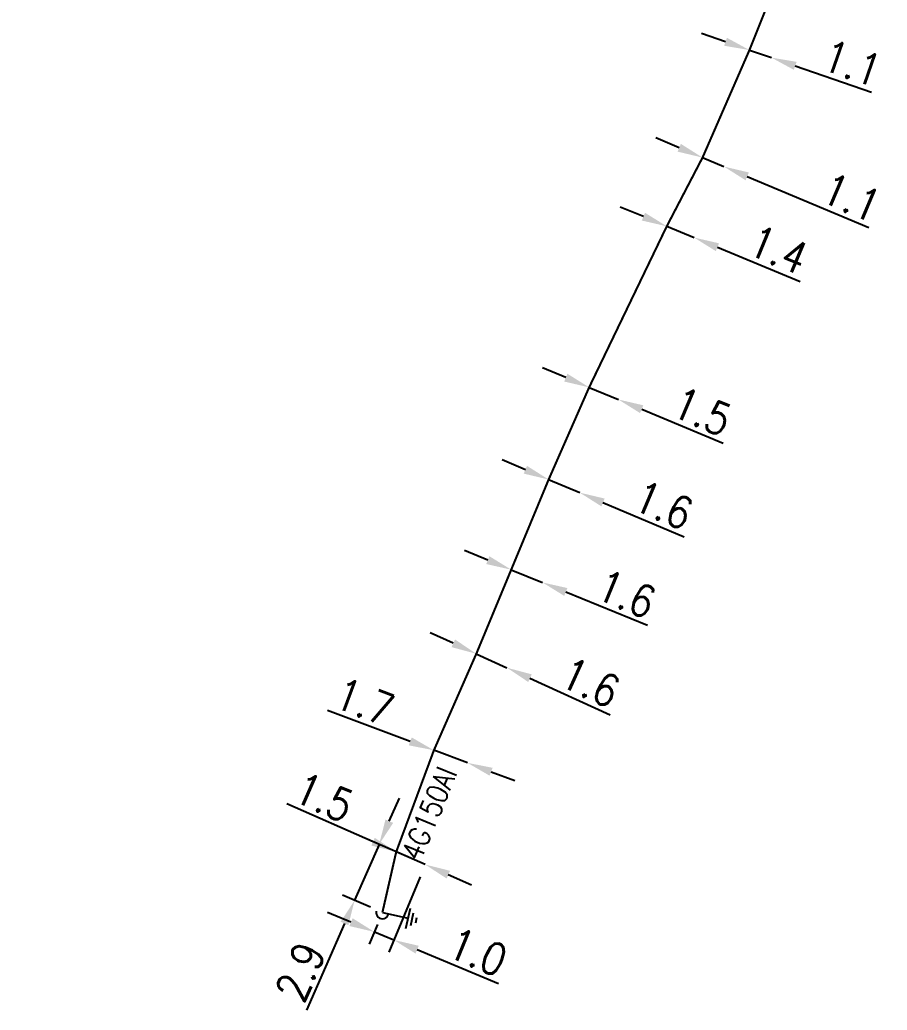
# Model space of a CAD drawing. Header units: millimetres. Extents: x 80993 to 81985, y 144000 to 145002.
# Drawn here: x 81230.29 to 81271.46, y 144470.56 to 144517.59 of the extents above; entities that cross this region are included whole.
import ezdxf
from ezdxf.enums import TextEntityAlignment as Align

# ---------------------------------------------------------------- set-up
doc = ezdxf.new("R2010")
doc.units = ezdxf.units.MM
doc.header["$PDMODE"] = 34
doc.linetypes.add('B_ST_AL', pattern=[2000, 1000, 1000])
doc.layers.get('0').update_dxf_attribs({"linetype": 'CONTINUOUS'})
doc.layers.get('Defpoints').update_dxf_attribs({"linetype": 'CONTINUOUS'})
for name, color, linetype in [('B_100', 3, 'CONTINUOUS'), ('B_300', 7, 'CONTINUOUS'), ('B_310', 7, 'CONTINUOUS')]:
    doc.layers.add(name, color=color, linetype=linetype)
doc.styles.add('M_ROMANS', font='ROMANS.shx', dxfattribs={"width": 0.75})
doc.styles.get("Standard").update_dxf_attribs({"font": 'romans.shx', "width": 0.85})
doc.dimstyles.get("Standard").update_dxf_attribs({"dimtxt": 1.5, "dimasz": 1.2, "dimexe": 0.625, "dimexo": 0.625, "dimgap": 0.25, "dimtad": 1, "dimdec": 1, "dimzin": 0, "dimdsep": 46, "dimtxsty": 'Standard', "dimcen": -0.5, "dimadec": 0, "dimazin": 0, "dimtfac": 1, "dimtdec": 1, "dimtmove": 0, "dimatfit": 3, "dimfxl": 0, "dimtolj": 1, "dimtzin": 0, "dimarcsym": 0})

# ---------------------------------------------------------------- blocks, each defined once
blk = doc.blocks.new('*D752')
at = {"layer": 'B_100', "color": 0, "linetype": 'Continuous', "lineweight": -2, "transparency": 16777216}
for p, q in [((81247.058, 144478.559), (81242.958, 144480.355)), ((81249.531, 144477.475), (81248.157, 144478.077)), ((81250.63, 144476.994), (81251.729, 144476.512))]:
    blk.add_line(p, q, dxfattribs=at)
at = {"layer": 'B_100', "color": 0, "linetype": 'Continuous', "transparency": 16777216}
for points in [[(81247.138, 144478.742), (81246.977, 144478.375), (81248.157, 144478.077)], [(81250.71, 144477.177), (81250.55, 144476.81), (81249.531, 144477.475)]]:
    blk.add_solid(points, dxfattribs=at)
at = {"layer": 'Defpoints', "color": 0, "linetype": 'Continuous', "transparency": 16777216}
for p in [(81248.157, 144478.077), (81249.531, 144477.475), (81249.531, 144477.475)]:
    blk.add_point(p, dxfattribs=at)
at = {"layer": 'B_100', "color": 0, "linetype": 'Continuous', "transparency": 16777216, "insert": (81244.728, 144480.671), "char_height": 1.5, "attachment_point": 5, "rotation": 336.3409}
blk.add_mtext('\\A1;1.5', dxfattribs=at)
blk = doc.blocks.new('*D753')
at = {"layer": 'B_310', "color": 0, "linetype": 'Continuous', "lineweight": -2, "transparency": 16777216}
for p, q in [((81247.829, 144479.531), (81248.31, 144480.63)), ((81247.347, 144478.432), (81246.183, 144475.776)), ((81248.958, 144477.726), (81246.775, 144478.683)), ((81246.929, 144475.449), (81245.611, 144476.026)), ((81245.702, 144474.676), (81243.898, 144470.558))]:
    blk.add_line(p, q, dxfattribs=at)
at = {"layer": 'B_310', "color": 0, "linetype": 'Continuous', "transparency": 16777216}
for points in [[(81247.646, 144479.611), (81248.012, 144479.451), (81247.347, 144478.432)], [(81245.519, 144474.757), (81245.885, 144474.596), (81246.183, 144475.776)]]:
    blk.add_solid(points, dxfattribs=at)
at = {"layer": 'Defpoints', "color": 0, "linetype": 'Continuous', "transparency": 16777216}
for p in [(81247.347, 144478.432), (81249.531, 144477.475), (81247.501, 144475.198)]:
    blk.add_point(p, dxfattribs=at)
at = {"layer": 'B_310', "color": 0, "linetype": 'Continuous', "transparency": 16777216, "insert": (81243.606, 144472.384), "char_height": 1.5, "attachment_point": 5, "rotation": 66.3409}
blk.add_mtext('\\A1;2.9', dxfattribs=at)
blk = doc.blocks.new('*D754')
at = {"layer": 'B_310', "color": 0, "linetype": 'Continuous', "lineweight": -2, "transparency": 16777216}
for p, q in [((81249.291, 144476.898), (81247.802, 144473.316)), ((81246.01, 144474.738), (81244.902, 144475.199)), ((81247.261, 144474.621), (81246.878, 144473.7)), ((81247.118, 144474.277), (81248.042, 144473.893)), ((81249.15, 144473.433), (81253.018, 144471.824))]:
    blk.add_line(p, q, dxfattribs=at)
at = {"layer": 'B_310', "color": 0, "linetype": 'Continuous', "transparency": 16777216}
for points in [[(81246.087, 144474.923), (81245.933, 144474.553), (81247.118, 144474.277)], [(81249.226, 144473.617), (81249.073, 144473.248), (81248.042, 144473.893)]]:
    blk.add_solid(points, dxfattribs=at)
at = {"layer": 'Defpoints', "color": 0, "linetype": 'Continuous', "transparency": 16777216}
for p in [(81249.531, 144477.475), (81247.501, 144475.198), (81248.042, 144473.893)]:
    blk.add_point(p, dxfattribs=at)
at = {"layer": 'B_310', "color": 0, "linetype": 'Continuous', "transparency": 16777216, "insert": (81252.022, 144473.321), "char_height": 1.5, "attachment_point": 5, "rotation": 337.4235}
blk.add_mtext('\\A1;1.0', dxfattribs=at)
blk = doc.blocks.new('*D755')
at = {"layer": 'B_100', "color": 0, "linetype": 'Continuous', "lineweight": -2, "transparency": 16777216}
for p, q in [((81248.823, 144483.322), (81244.901, 144484.794)), ((81251.538, 144482.303), (81249.946, 144482.9)), ((81252.661, 144481.881), (81253.785, 144481.459))]:
    blk.add_line(p, q, dxfattribs=at)
at = {"layer": 'B_100', "color": 0, "linetype": 'Continuous', "transparency": 16777216}
for points in [[(81248.893, 144483.509), (81248.753, 144483.135), (81249.946, 144482.9)], [(81252.732, 144482.068), (81252.591, 144481.694), (81251.538, 144482.303)]]:
    blk.add_solid(points, dxfattribs=at)
at = {"layer": 'Defpoints', "color": 0, "linetype": 'Continuous', "transparency": 16777216}
for p in [(81249.946, 144482.9), (81251.538, 144482.303), (81251.538, 144482.303)]:
    blk.add_point(p, dxfattribs=at)
at = {"layer": 'B_100', "color": 0, "linetype": 'Continuous', "transparency": 16777216, "insert": (81246.652, 144485.205), "char_height": 1.5, "attachment_point": 5, "rotation": 339.4235}
blk.add_mtext('\\A1;1.7', dxfattribs=at)
blk = doc.blocks.new('*D756')
at = {"layer": 'B_100', "color": 0, "linetype": 'Continuous', "lineweight": -2, "transparency": 16777216}
for p, q in [((81250.866, 144487.979), (81249.774, 144488.476)), ((81251.959, 144487.482), (81253.415, 144486.82)), ((81254.507, 144486.323), (81258.321, 144484.589))]:
    blk.add_line(p, q, dxfattribs=at)
at = {"layer": 'B_100', "color": 0, "linetype": 'Continuous', "transparency": 16777216}
for points in [[(81250.949, 144488.161), (81250.784, 144487.797), (81251.959, 144487.482)], [(81254.59, 144486.505), (81254.425, 144486.141), (81253.415, 144486.82)]]:
    blk.add_solid(points, dxfattribs=at)
at = {"layer": 'Defpoints', "color": 0, "linetype": 'Continuous', "transparency": 16777216}
for p in [(81251.959, 144487.482), (81253.415, 144486.82), (81253.415, 144486.82)]:
    blk.add_point(p, dxfattribs=at)
at = {"layer": 'B_100', "color": 0, "linetype": 'Continuous', "transparency": 16777216, "insert": (81257.374, 144486.118), "char_height": 1.5, "attachment_point": 5, "rotation": 335.5425}
blk.add_mtext('\\A1;1.6', dxfattribs=at)
blk = doc.blocks.new('*D757')
at = {"layer": 'B_100', "color": 0, "linetype": 'Continuous', "lineweight": -2, "transparency": 16777216}
for p, q in [((81252.505, 144491.928), (81251.394, 144492.382)), ((81253.616, 144491.475), (81255.097, 144490.871)), ((81256.208, 144490.417), (81260.087, 144488.834))]:
    blk.add_line(p, q, dxfattribs=at)
at = {"layer": 'B_100', "color": 0, "linetype": 'Continuous', "transparency": 16777216}
for points in [[(81252.581, 144492.114), (81252.429, 144491.743), (81253.616, 144491.475)], [(81256.284, 144490.602), (81256.133, 144490.232), (81255.097, 144490.871)]]:
    blk.add_solid(points, dxfattribs=at)
at = {"layer": 'Defpoints', "color": 0, "linetype": 'Continuous', "transparency": 16777216}
for p in [(81253.616, 144491.475), (81255.097, 144490.871), (81255.097, 144490.871)]:
    blk.add_point(p, dxfattribs=at)
at = {"layer": 'B_100', "color": 0, "linetype": 'Continuous', "transparency": 16777216, "insert": (81259.081, 144490.325), "char_height": 1.5, "attachment_point": 5, "rotation": 337.8016}
blk.add_mtext('\\A1;1.6', dxfattribs=at)
blk = doc.blocks.new('*D758')
at = {"layer": 'B_100', "color": 0, "linetype": 'Continuous', "lineweight": -2, "transparency": 16777216}
for p, q in [((81254.287, 144496.222), (81253.181, 144496.688)), ((81255.393, 144495.756), (81256.867, 144495.135)), ((81257.973, 144494.669), (81261.834, 144493.042))]:
    blk.add_line(p, q, dxfattribs=at)
at = {"layer": 'B_100', "color": 0, "linetype": 'Continuous', "transparency": 16777216}
for points in [[(81254.365, 144496.406), (81254.209, 144496.037), (81255.393, 144495.756)], [(81258.051, 144494.853), (81257.895, 144494.484), (81256.867, 144495.135)]]:
    blk.add_solid(points, dxfattribs=at)
at = {"layer": 'Defpoints', "color": 0, "linetype": 'Continuous', "transparency": 16777216}
for p in [(81255.393, 144495.756), (81256.867, 144495.135), (81256.867, 144495.135)]:
    blk.add_point(p, dxfattribs=at)
at = {"layer": 'B_100', "color": 0, "linetype": 'Continuous', "transparency": 16777216, "insert": (81260.845, 144494.544), "char_height": 1.5, "attachment_point": 5, "rotation": 337.1515}
blk.add_mtext('\\A1;1.6', dxfattribs=at)
blk = doc.blocks.new('*D759')
at = {"layer": 'B_100', "color": 0, "linetype": 'Continuous', "lineweight": -2, "transparency": 16777216}
for p, q in [((81256.208, 144500.594), (81255.1, 144501.054)), ((81257.316, 144500.133), (81258.702, 144499.557)), ((81259.81, 144499.097), (81263.678, 144497.489))]:
    blk.add_line(p, q, dxfattribs=at)
at = {"layer": 'B_100', "color": 0, "linetype": 'Continuous', "transparency": 16777216}
for points in [[(81256.285, 144500.778), (81256.132, 144500.409), (81257.316, 144500.133)], [(81259.886, 144499.281), (81259.733, 144498.912), (81258.702, 144499.557)]]:
    blk.add_solid(points, dxfattribs=at)
at = {"layer": 'Defpoints', "color": 0, "linetype": 'Continuous', "transparency": 16777216}
for p in [(81257.316, 144500.133), (81258.702, 144499.557), (81258.702, 144499.557)]:
    blk.add_point(p, dxfattribs=at)
at = {"layer": 'B_100', "color": 0, "linetype": 'Continuous', "transparency": 16777216, "insert": (81262.682, 144498.986), "char_height": 1.5, "attachment_point": 5, "rotation": 337.4274}
blk.add_mtext('\\A1;1.5', dxfattribs=at)
blk = doc.blocks.new('*D760')
at = {"layer": 'B_100', "color": 0, "linetype": 'Continuous', "lineweight": -2, "transparency": 16777216}
for p, q in [((81259.892, 144508.239), (81258.783, 144508.697)), ((81261.001, 144507.781), (81262.295, 144507.247)), ((81263.404, 144506.789), (81267.333, 144505.167))]:
    blk.add_line(p, q, dxfattribs=at)
at = {"layer": 'B_100', "color": 0, "linetype": 'Continuous', "transparency": 16777216}
for points in [[(81259.968, 144508.423), (81259.816, 144508.054), (81261.001, 144507.781)], [(81263.481, 144506.973), (81263.328, 144506.604), (81262.295, 144507.247)]]:
    blk.add_solid(points, dxfattribs=at)
at = {"layer": 'Defpoints', "color": 0, "linetype": 'Continuous', "transparency": 16777216}
for p in [(81261.001, 144507.781), (81262.295, 144507.247), (81262.295, 144507.247)]:
    blk.add_point(p, dxfattribs=at)
at = {"layer": 'B_100', "color": 0, "linetype": 'Continuous', "transparency": 16777216, "insert": (81266.305, 144506.673), "char_height": 1.5, "attachment_point": 5, "rotation": 337.5684}
blk.add_mtext('\\A1;1.4', dxfattribs=at)
blk = doc.blocks.new('*D761')
at = {"layer": 'B_100', "color": 0, "linetype": 'Continuous', "lineweight": -2, "transparency": 16777216}
for p, q in [((81261.593, 144511.509), (81260.487, 144511.975)), ((81262.699, 144511.044), (81263.713, 144510.618)), ((81264.819, 144510.152), (81270.588, 144507.726))]:
    blk.add_line(p, q, dxfattribs=at)
at = {"layer": 'B_100', "color": 0, "linetype": 'Continuous', "transparency": 16777216}
for points in [[(81261.671, 144511.694), (81261.516, 144511.325), (81262.699, 144511.044)], [(81264.897, 144510.337), (81264.742, 144509.968), (81263.713, 144510.618)]]:
    blk.add_solid(points, dxfattribs=at)
at = {"layer": 'Defpoints', "color": 0, "linetype": 'Continuous', "transparency": 16777216}
for p in [(81262.699, 144511.044), (81263.713, 144510.618), (81263.713, 144510.618)]:
    blk.add_point(p, dxfattribs=at)
at = {"layer": 'B_100', "color": 0, "linetype": 'Continuous', "transparency": 16777216, "insert": (81269.766, 144509.156), "char_height": 1.5, "attachment_point": 5, "rotation": 337.1857}
blk.add_mtext('\\A1;1.1', dxfattribs=at)
blk = doc.blocks.new('*D762')
at = {"layer": 'B_100', "color": 0, "linetype": 'Continuous', "lineweight": -2, "transparency": 16777216}
for p, q in [((81263.792, 144516.542), (81262.657, 144516.934)), ((81264.926, 144516.15), (81265.966, 144515.791)), ((81267.1, 144515.4), (81270.715, 144514.151))]:
    blk.add_line(p, q, dxfattribs=at)
at = {"layer": 'B_100', "color": 0, "linetype": 'Continuous', "transparency": 16777216}
for points in [[(81263.857, 144516.731), (81263.726, 144516.353), (81264.926, 144516.15)], [(81267.165, 144515.589), (81267.034, 144515.211), (81265.966, 144515.791)]]:
    blk.add_solid(points, dxfattribs=at)
at = {"layer": 'Defpoints', "color": 0, "linetype": 'Continuous', "transparency": 16777216}
for p in [(81264.926, 144516.15), (81265.966, 144515.791), (81265.966, 144515.791)]:
    blk.add_point(p, dxfattribs=at)
at = {"layer": 'B_100', "color": 0, "linetype": 'Continuous', "transparency": 16777216, "insert": (81269.801, 144515.525), "char_height": 1.5, "attachment_point": 5, "rotation": 340.9472}
blk.add_mtext('\\A1;1.1', dxfattribs=at)
blk = doc.blocks.new('B_310_05')
at = {"flags": 128}
for points in [[(0, 0), (0, -1.25)], [(-0.5, -1.25), (0.5, -1.25)], [(-0.312, -1.45), (0.312, -1.45)], [(-0.125, -1.65), (0.125, -1.65)]]:
    blk.add_lwpolyline(points, dxfattribs=at)
blk = doc.blocks.new('B_300_05')
at = {"color": 0, "linetype": 'Continuous'}
blk.add_arc((0, 0), 1, 270, 90, dxfattribs=at)
at = {"color": 0, "linetype": 'Continuous', "style": 'M_ROMANS', "width": 0.75, "flags": 3}
for tag, p in [('DEF_LEG', (0, -5)), ('DEF_COUP', (0, -7.5)), ('DEF_TYPE', (0, -10))]:
    blk.add_attdef(tag, text='', height=1.2, dxfattribs=at).set_placement(p, align=Align.MIDDLE)

msp = doc.modelspace()

# ---------------------------------------------------------------- linework, layer by layer
at = {"layer": 'B_100', "linetype": 'B_ST_AL', "const_width": 0.1, "flags": 128}
msp.add_lwpolyline([(81247.501, 144475.198), (81248.157, 144478.077), (81249.946, 144482.9), (81251.959, 144487.482), (81253.616, 144491.475), (81255.393, 144495.756), (81257.316, 144500.133), (81261.001, 144507.781), (81262.699, 144511.044), (81264.926, 144516.15), (81268.96, 144526.234), (81264.436, 144527.6), (81263.025, 144529.305), (81256.829, 144530.999), (81249.17, 144533.829), (81244.664, 144535.329), (81238.041, 144537.654), (81238.041, 144537.654), (81236.616, 144538.151), (81235.651, 144536.302), (81230.518, 144526.398), (81230.375, 144526.115, 0.410852), (81230.527, 144525.647), (81231.899, 144524.936)], format="xyb", dxfattribs=at)

# ---------------------------------------------------------------- block references
at = {"layer": 'B_300', "xscale": 0.3, "yscale": 0.3, "zscale": 0.3, "rotation": 257.1678965916705}
msp.add_blockref('B_300_05', (81247.501, 144475.198), dxfattribs=at)
at = {"layer": 'B_310', "rotation": 77.1678965923109}
msp.add_blockref('B_310_05', (81247.501, 144475.198), dxfattribs=at)

# ---------------------------------------------------------------- texts
at = {"layer": 'B_100', "linetype": 'Continuous', "width": 0.85}
msp.add_text('4G150Al', height=1, rotation=67.4577, dxfattribs=at).set_placement((81249.297, 144477.577))

# ---------------------------------------------------------------- dimensions: what is measured, and where the dimension line sits
at = {"layer": 'B_100', "linetype": 'Continuous'}
for base, p1, p2, angle, override, picture, middle in [((81265.966, 144515.791), (81264.926, 144516.15), (81265.966, 144515.791), 160.9472, {"dimscale": 1, "dimlfac": 1, "dimlunit": 2, "dimatfit": 0}, '*D762', (81269.475, 144514.579)), ((81263.713, 144510.618), (81262.699, 144511.044), (81263.713, 144510.618), 157.1857, {"dimatfit": 0}, '*D761', (81269.379, 144508.234)), ((81262.295, 144507.247), (81261.001, 144507.781), (81262.295, 144507.247), 157.5684, {"dimscale": 1, "dimlfac": 1, "dimlunit": 2, "dimatfit": 0}, '*D760', (81265.923, 144505.749)), ((81258.702, 144499.557), (81257.316, 144500.133), (81258.702, 144499.557), 157.4274, {"dimscale": 1, "dimlfac": 1, "dimlunit": 2, "dimatfit": 0}, '*D759', (81262.298, 144498.062)), ((81256.867, 144495.135), (81255.393, 144495.756), (81256.867, 144495.135), 157.1515, {"dimscale": 1, "dimlfac": 1, "dimlunit": 2, "dimatfit": 0}, '*D758', (81260.456, 144493.622)), ((81255.097, 144490.871), (81253.616, 144491.475), (81255.097, 144490.871), 157.8016, {"dimscale": 1, "dimlfac": 1, "dimlunit": 2, "dimatfit": 0}, '*D757', (81258.703, 144489.399)), ((81253.415, 144486.82), (81251.959, 144487.482), (81253.415, 144486.82), 155.5425, {"dimscale": 1, "dimlfac": 1, "dimlunit": 2, "dimatfit": 0}, '*D756', (81256.96, 144485.207)), ((81251.538, 144482.303), (81249.946, 144482.9), (81251.538, 144482.303), 159.4235, {"dimatfit": 0}, '*D755', (81246.3, 144484.269)), ((81249.531, 144477.475), (81248.157, 144478.077), (81249.531, 144477.475), 156.3409, {"dimatfit": 0}, '*D752', (81244.327, 144479.755))]:
    dim = msp.add_linear_dim(base=base, p1=p1, p2=p2, angle=angle, dimstyle='Standard', override=override, dxfattribs=at)
    dim.commit()
    dim.dimension.update_dxf_attribs({"geometry": picture, "text_midpoint": middle, "dimtype": 160})
at = {"layer": 'B_310', "linetype": 'Continuous'}
for base, angle, picture, middle in [((81247.347, 144478.432), 246.3409, '*D753', (81244.522, 144471.983)), ((81248.042, 144473.893), 157.4235, '*D754', (81251.638, 144472.398))]:
    dim = msp.add_linear_dim(base=base, p1=(81247.501, 144475.198), p2=(81249.531, 144477.475), angle=angle, dimstyle='Standard', override={"dimatfit": 0}, dxfattribs=at)
    dim.commit()
    dim.dimension.update_dxf_attribs({"geometry": picture, "text_midpoint": middle, "dimtype": 160})

doc.saveas('drawing.dxf')
